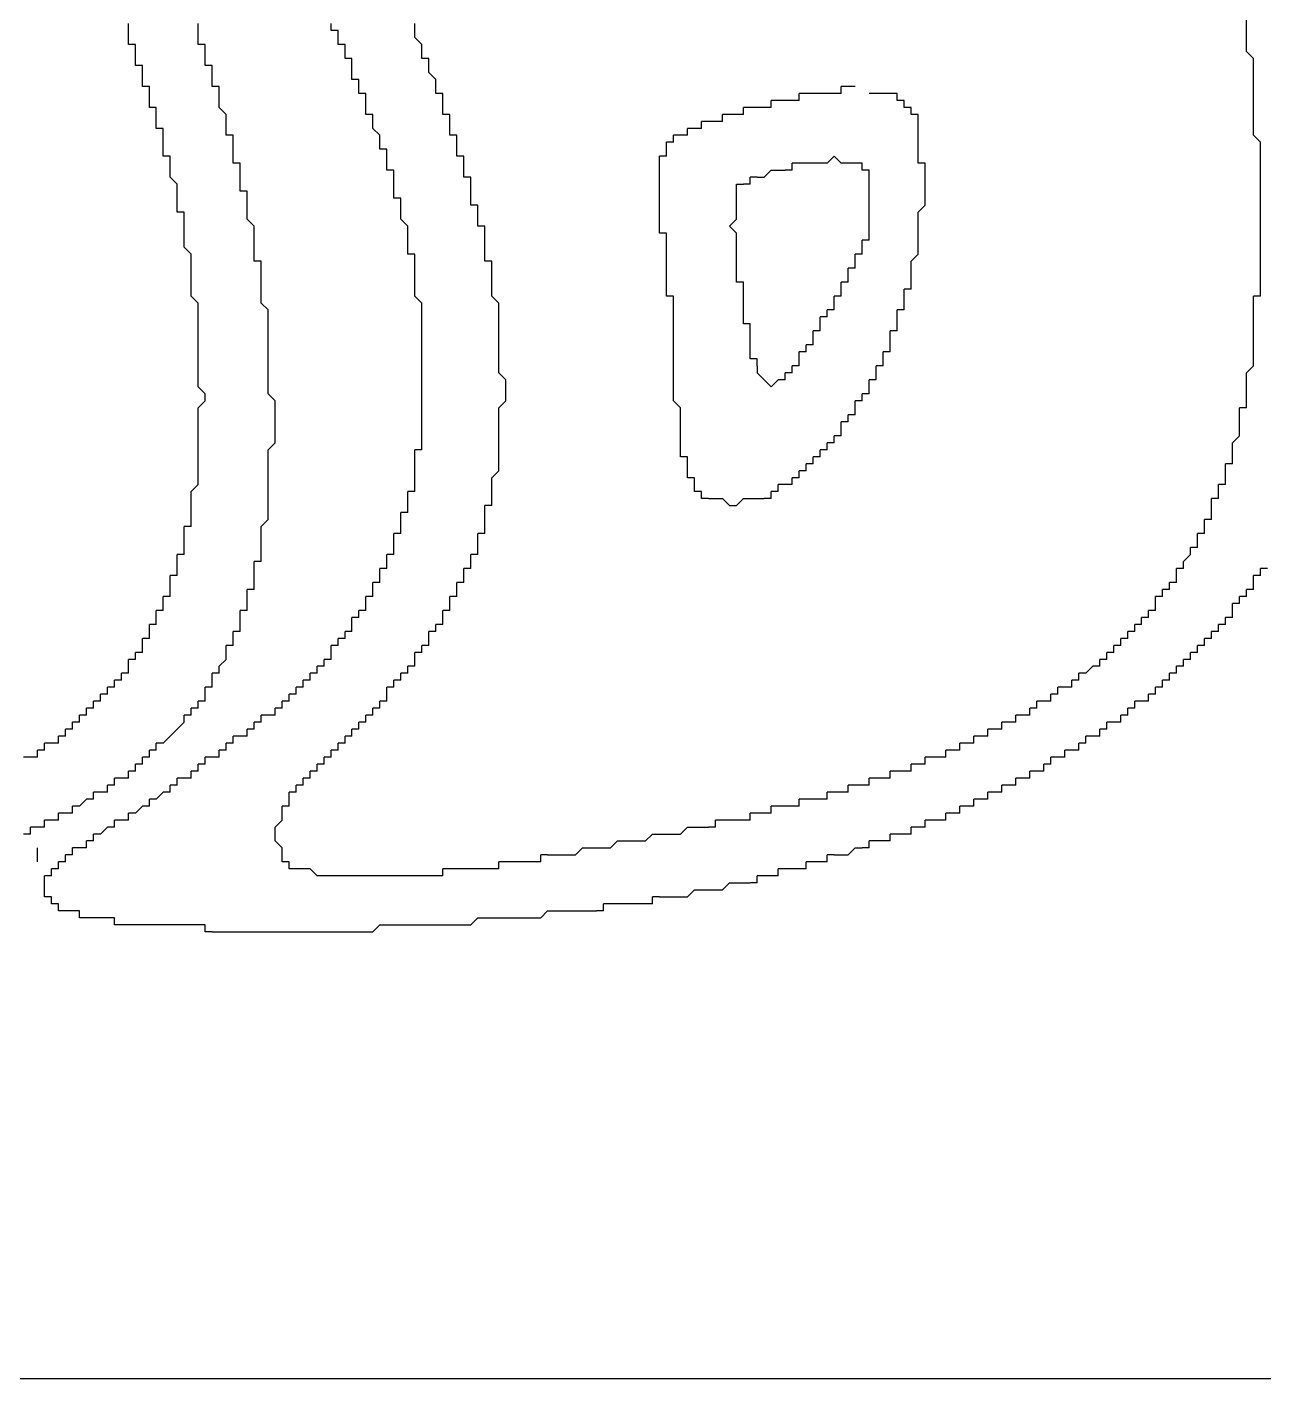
# Model space of a CAD drawing. Extents: x 0.04 to 6.31, y 0.06 to 5.55.
# Drawn here: x 2.661 to 4.505, y 0.073 to 2.089 of the extents above; entities that cross this region are included whole.
import ezdxf

# ---------------------------------------------------------------- set-up
doc = ezdxf.new("R2010")
doc.units = 0
doc.layers.get('0').update_dxf_attribs({"linetype": 'CONTINUOUS'})

msp = doc.modelspace()

# ---------------------------------------------------------------- linework, layer by layer
at = {"color": 255, "linetype": 'CONTINUOUS'}
for points in [[(4.5, 1.697917), (4.5, 1.916667), (4.489583, 1.927083), (4.489583, 2.041667), (4.479167, 2.052083), (4.479167, 2.135417)], [(2.8125, 2.072917), (2.8125, 2.083333)], [(3.114583, 2.083333), (3.114583, 2.09375)], [(3.125, 2.083333), (3.114583, 2.083333)], [(2.8125, 2.0625), (2.8125, 2.072917)], [(2.822917, 2.0625), (2.8125, 2.0625)], [(3.125, 2.0625), (3.125, 2.072917)], [(3.135417, 2.0625), (3.125, 2.0625)], [(2.822917, 2.041667), (2.822917, 2.052083)], [(2.822917, 2.03125), (2.822917, 2.041667)], [(3.135417, 2.041667), (3.135417, 2.052083)], [(3.145833, 2.041667), (3.135417, 2.041667)], [(2.833333, 2.03125), (2.822917, 2.03125)], [(2.833333, 2.020833), (2.833333, 2.03125)], [(2.833333, 2.010417), (2.833333, 2.020833)], [(3.145833, 2.020833), (3.145833, 2.03125)], [(3.145833, 2.010417), (3.145833, 2.020833)], [(2.833333, 2), (2.833333, 2.010417)], [(2.84375, 2), (2.833333, 2)], [(2.84375, 1.989583), (2.84375, 2)], [(3.15625, 2.010417), (3.145833, 2.010417)], [(3.15625, 2), (3.15625, 2.010417)], [(3.15625, 1.989583), (3.15625, 2)], [(3.885417, 2), (3.875, 2)], [(3.875, 1.989583), (3.875, 2)], [(3.895833, 2), (3.885417, 2)], [(2.84375, 1.979167), (2.84375, 1.989583)], [(2.84375, 1.96875), (2.84375, 1.979167)], [(3.166667, 1.989583), (3.15625, 1.989583)], [(3.166667, 1.96875), (3.166667, 1.979167)], [(3.78125, 1.979167), (3.770833, 1.979167)], [(3.770833, 1.96875), (3.770833, 1.979167)], [(3.802083, 1.979167), (3.78125, 1.979167)], [(3.8125, 1.979167), (3.802083, 1.979167)], [(3.822917, 1.989583), (3.8125, 1.989583)], [(3.8125, 1.979167), (3.8125, 1.989583)], [(3.864583, 1.989583), (3.822917, 1.989583)], [(3.875, 1.989583), (3.864583, 1.989583)], [(3.958333, 1.989583), (3.947917, 1.989583)], [(2.854167, 1.96875), (2.84375, 1.96875)], [(2.854167, 1.958333), (2.854167, 1.96875)], [(2.854167, 1.947917), (2.854167, 1.958333)], [(3.166667, 1.958333), (3.166667, 1.96875)], [(3.177083, 1.958333), (3.166667, 1.958333)], [(3.177083, 1.947917), (3.177083, 1.958333)], [(3.708333, 1.958333), (3.697917, 1.958333)], [(3.697917, 1.947917), (3.697917, 1.958333)], [(3.71875, 1.958333), (3.708333, 1.958333)], [(3.729167, 1.958333), (3.71875, 1.958333)], [(3.739583, 1.96875), (3.729167, 1.96875)], [(3.729167, 1.958333), (3.729167, 1.96875)], [(3.760417, 1.96875), (3.739583, 1.96875)], [(3.770833, 1.96875), (3.760417, 1.96875)], [(2.854167, 1.9375), (2.854167, 1.947917)], [(2.864583, 1.9375), (2.854167, 1.9375)], [(3.1875, 1.916667), (3.1875, 1.927083), (3.177083, 1.9375), (3.177083, 1.947917)], [(3.65625, 1.9375), (3.645833, 1.9375)], [(3.645833, 1.927083), (3.645833, 1.9375)], [(3.666667, 1.9375), (3.65625, 1.9375)], [(3.677083, 1.947917), (3.666667, 1.947917)], [(3.666667, 1.9375), (3.666667, 1.947917)], [(3.6875, 1.947917), (3.677083, 1.947917)], [(3.697917, 1.947917), (3.6875, 1.947917)], [(2.864583, 1.90625), (2.864583, 1.927083)], [(3.1875, 1.90625), (3.1875, 1.916667)], [(3.625, 1.916667), (3.614583, 1.916667)], [(3.614583, 1.90625), (3.614583, 1.916667)], [(3.635417, 1.927083), (3.625, 1.927083)], [(3.625, 1.916667), (3.625, 1.927083)], [(3.645833, 1.927083), (3.635417, 1.927083)], [(2.864583, 1.895833), (2.864583, 1.90625)], [(2.875, 1.895833), (2.864583, 1.895833)], [(2.875, 1.885417), (2.875, 1.895833)], [(3.197917, 1.90625), (3.1875, 1.90625)], [(3.197917, 1.885417), (3.197917, 1.895833)], [(3.614583, 1.895833), (3.604167, 1.895833)], [(3.604167, 1.885417), (3.604167, 1.895833)], [(3.614583, 1.895833), (3.614583, 1.90625)], [(2.885417, 1.822917), (2.885417, 1.854167), (2.875, 1.864583), (2.875, 1.885417)], [(3.197917, 1.875), (3.197917, 1.885417)], [(3.208333, 1.875), (3.197917, 1.875)], [(3.604167, 1.791667), (3.604167, 1.885417)], [(3.208333, 1.84375), (3.208333, 1.864583)], [(3.916667, 1.78125), (3.916667, 1.864583)], [(3.208333, 1.833333), (3.208333, 1.84375)], [(2.885417, 1.8125), (2.885417, 1.822917)], [(3.21875, 1.833333), (3.208333, 1.833333)], [(3.21875, 1.822917), (3.21875, 1.833333)], [(3.229167, 1.760417), (3.229167, 1.791667), (3.21875, 1.802083), (3.21875, 1.822917)], [(2.895833, 1.8125), (2.885417, 1.8125)], [(2.895833, 1.802083), (2.895833, 1.8125)], [(2.90625, 1.354167), (2.90625, 1.395833), (2.916667, 1.40625), (2.916667, 1.520833), (2.927083, 1.53125), (2.927083, 1.541667), (2.916667, 1.552083), (2.916667, 1.677083), (2.90625, 1.6875), (2.90625, 1.75), (2.895833, 1.760417), (2.895833, 1.802083)], [(3.604167, 1.78125), (3.604167, 1.791667)], [(3.614583, 1.78125), (3.604167, 1.78125)], [(3.614583, 1.770833), (3.614583, 1.78125)], [(3.916667, 1.770833), (3.916667, 1.78125)], [(3.229167, 1.75), (3.229167, 1.760417)], [(3.614583, 1.697917), (3.614583, 1.770833)], [(3.916667, 1.770833), (3.90625, 1.770833)], [(3.90625, 1.760417), (3.90625, 1.770833)], [(3.90625, 1.75), (3.90625, 1.760417)], [(3.239583, 1.75), (3.229167, 1.75)], [(3.239583, 1.739583), (3.239583, 1.75)], [(3.25, 1.46875), (3.25, 1.677083), (3.239583, 1.6875), (3.239583, 1.739583)], [(3.90625, 1.75), (3.895833, 1.75)], [(3.895833, 1.739583), (3.895833, 1.75)], [(3.895833, 1.729167), (3.895833, 1.739583)], [(3.895833, 1.729167), (3.885417, 1.729167)], [(3.885417, 1.71875), (3.885417, 1.729167)], [(3.885417, 1.708333), (3.885417, 1.71875)], [(3.614583, 1.6875), (3.614583, 1.697917)], [(3.885417, 1.708333), (3.875, 1.708333)], [(3.875, 1.697917), (3.875, 1.708333)], [(3.875, 1.6875), (3.875, 1.697917)], [(4.5, 1.6875), (4.5, 1.697917)], [(3.625, 1.6875), (3.614583, 1.6875)], [(3.625, 1.677083), (3.625, 1.6875)], [(3.635417, 1.458333), (3.635417, 1.520833), (3.625, 1.53125), (3.625, 1.677083)], [(3.875, 1.6875), (3.864583, 1.6875)], [(3.864583, 1.677083), (3.864583, 1.6875)], [(3.864583, 1.666667), (3.864583, 1.677083)], [(4.479167, 1.53125), (4.479167, 1.572917), (4.489583, 1.583333), (4.489583, 1.677083)], [(4.5, 1.6875), (4.489583, 1.6875)], [(4.489583, 1.677083), (4.489583, 1.6875)], [(3.854167, 1.65625), (3.84375, 1.65625)], [(3.84375, 1.645833), (3.84375, 1.65625)], [(3.864583, 1.666667), (3.854167, 1.666667)], [(3.854167, 1.65625), (3.854167, 1.666667)], [(3.84375, 1.635417), (3.833333, 1.635417)], [(3.833333, 1.625), (3.833333, 1.635417)], [(3.84375, 1.635417), (3.84375, 1.645833)], [(3.833333, 1.614583), (3.822917, 1.614583)], [(3.822917, 1.604167), (3.822917, 1.614583)], [(3.833333, 1.614583), (3.833333, 1.625)], [(3.822917, 1.604167), (3.8125, 1.604167)], [(3.8125, 1.59375), (3.8125, 1.604167)], [(3.8125, 1.583333), (3.8125, 1.59375)], [(3.802083, 1.572917), (3.791667, 1.572917)], [(3.791667, 1.5625), (3.791667, 1.572917)], [(3.8125, 1.583333), (3.802083, 1.583333)], [(3.802083, 1.572917), (3.802083, 1.583333)], [(3.791667, 1.5625), (3.78125, 1.5625)], [(4.479167, 1.520833), (4.46875, 1.520833)], [(4.46875, 1.510417), (4.46875, 1.520833)], [(4.479167, 1.520833), (4.479167, 1.53125)], [(4.458333, 1.447917), (4.458333, 1.46875), (4.46875, 1.479167), (4.46875, 1.510417)], [(3.25, 1.458333), (3.239583, 1.458333)], [(3.239583, 1.447917), (3.239583, 1.458333)], [(3.25, 1.458333), (3.25, 1.46875)], [(3.635417, 1.447917), (3.635417, 1.458333)], [(3.239583, 1.40625), (3.239583, 1.447917)], [(3.645833, 1.447917), (3.635417, 1.447917)], [(4.458333, 1.4375), (4.447917, 1.4375)], [(4.447917, 1.427083), (4.447917, 1.4375)], [(4.458333, 1.4375), (4.458333, 1.447917)], [(3.645833, 1.416667), (3.645833, 1.427083)], [(3.65625, 1.416667), (3.645833, 1.416667)], [(4.447917, 1.416667), (4.447917, 1.427083)], [(4.447917, 1.40625), (4.447917, 1.416667)], [(3.239583, 1.395833), (3.229167, 1.395833)], [(3.229167, 1.385417), (3.229167, 1.395833)], [(3.239583, 1.395833), (3.239583, 1.40625)], [(3.65625, 1.395833), (3.65625, 1.40625)], [(4.447917, 1.40625), (4.4375, 1.40625)], [(4.4375, 1.395833), (4.4375, 1.40625)], [(4.4375, 1.385417), (4.4375, 1.395833)], [(3.229167, 1.375), (3.229167, 1.385417)], [(3.229167, 1.364583), (3.229167, 1.375)], [(4.4375, 1.385417), (4.427083, 1.385417)], [(4.427083, 1.375), (4.427083, 1.385417)], [(4.427083, 1.364583), (4.427083, 1.375)], [(2.90625, 1.34375), (2.90625, 1.354167)], [(3.229167, 1.364583), (3.21875, 1.364583)], [(3.21875, 1.354167), (3.21875, 1.364583)], [(3.21875, 1.34375), (3.21875, 1.354167)], [(4.427083, 1.354167), (4.416667, 1.354167)], [(4.416667, 1.34375), (4.416667, 1.354167)], [(4.427083, 1.354167), (4.427083, 1.364583)], [(2.90625, 1.34375), (2.895833, 1.34375)], [(2.895833, 1.333333), (2.895833, 1.34375)], [(2.895833, 1.3125), (2.895833, 1.333333)], [(3.21875, 1.333333), (3.208333, 1.333333)], [(3.208333, 1.322917), (3.208333, 1.333333)], [(3.21875, 1.333333), (3.21875, 1.34375)], [(4.416667, 1.333333), (4.40625, 1.333333)], [(4.40625, 1.322917), (4.40625, 1.333333)], [(4.416667, 1.333333), (4.416667, 1.34375)], [(2.895833, 1.302083), (2.895833, 1.3125)], [(3.208333, 1.3125), (3.208333, 1.322917)], [(3.208333, 1.302083), (3.208333, 1.3125)], [(4.40625, 1.3125), (4.395833, 1.3125)], [(4.395833, 1.302083), (4.395833, 1.3125)], [(4.40625, 1.3125), (4.40625, 1.322917)], [(2.895833, 1.302083), (2.885417, 1.302083)], [(2.885417, 1.291667), (2.885417, 1.302083)], [(2.885417, 1.28125), (2.885417, 1.291667)], [(3.208333, 1.302083), (3.197917, 1.302083)], [(3.197917, 1.291667), (3.197917, 1.302083)], [(3.197917, 1.28125), (3.197917, 1.291667)], [(4.385417, 1.291667), (4.395833, 1.302083)], [(4.385417, 1.28125), (4.385417, 1.291667)], [(2.885417, 1.270833), (2.875, 1.270833)], [(2.875, 1.260417), (2.875, 1.270833)], [(2.885417, 1.270833), (2.885417, 1.28125)], [(3.197917, 1.28125), (3.1875, 1.28125)], [(3.1875, 1.270833), (3.1875, 1.28125)], [(3.1875, 1.260417), (3.1875, 1.270833)], [(4.385417, 1.28125), (4.375, 1.28125)], [(4.375, 1.270833), (4.375, 1.28125)], [(4.375, 1.260417), (4.375, 1.270833)], [(2.875, 1.25), (2.875, 1.260417)], [(2.875, 1.239583), (2.875, 1.25)], [(3.1875, 1.260417), (3.177083, 1.260417)], [(3.177083, 1.25), (3.177083, 1.260417)], [(3.177083, 1.239583), (3.177083, 1.25)], [(4.364583, 1.25), (4.354167, 1.25)], [(4.354167, 1.239583), (4.354167, 1.25)], [(4.375, 1.260417), (4.364583, 1.260417)], [(4.364583, 1.25), (4.364583, 1.260417)], [(2.875, 1.239583), (2.864583, 1.239583)], [(2.864583, 1.229167), (2.864583, 1.239583)], [(3.177083, 1.239583), (3.166667, 1.239583)], [(3.166667, 1.229167), (3.166667, 1.239583)], [(4.354167, 1.239583), (4.34375, 1.239583)], [(4.34375, 1.229167), (4.34375, 1.239583)], [(2.864583, 1.21875), (2.854167, 1.21875)], [(2.854167, 1.208333), (2.854167, 1.21875)], [(2.864583, 1.21875), (2.864583, 1.229167)], [(3.166667, 1.21875), (3.15625, 1.21875)], [(3.15625, 1.208333), (3.15625, 1.21875)], [(3.166667, 1.21875), (3.166667, 1.229167)], [(4.34375, 1.21875), (4.333333, 1.21875)], [(4.333333, 1.208333), (4.333333, 1.21875)], [(4.34375, 1.21875), (4.34375, 1.229167)], [(2.854167, 1.197917), (2.84375, 1.197917)], [(2.84375, 1.1875), (2.84375, 1.197917)], [(2.854167, 1.197917), (2.854167, 1.208333)], [(3.15625, 1.208333), (3.145833, 1.208333)], [(3.145833, 1.197917), (3.145833, 1.208333)], [(3.145833, 1.1875), (3.145833, 1.197917)], [(4.322917, 1.197917), (4.3125, 1.197917)], [(4.3125, 1.1875), (4.3125, 1.197917)], [(4.333333, 1.208333), (4.322917, 1.208333)], [(4.322917, 1.197917), (4.322917, 1.208333)], [(2.84375, 1.177083), (2.833333, 1.177083)], [(2.833333, 1.166667), (2.833333, 1.177083)], [(2.84375, 1.177083), (2.84375, 1.1875)], [(3.135417, 1.177083), (3.125, 1.177083)], [(3.125, 1.166667), (3.125, 1.177083)], [(3.145833, 1.1875), (3.135417, 1.1875)], [(3.135417, 1.177083), (3.135417, 1.1875)], [(4.302083, 1.177083), (4.291667, 1.177083)], [(4.291667, 1.166667), (4.291667, 1.177083)], [(4.3125, 1.1875), (4.302083, 1.1875)], [(4.302083, 1.177083), (4.302083, 1.1875)], [(2.833333, 1.15625), (2.822917, 1.15625)], [(2.822917, 1.145833), (2.822917, 1.15625)], [(2.833333, 1.15625), (2.833333, 1.166667)], [(3.125, 1.166667), (3.114583, 1.166667)], [(3.114583, 1.15625), (3.114583, 1.166667)], [(3.114583, 1.145833), (3.114583, 1.15625)], [(4.28125, 1.15625), (4.270833, 1.15625)], [(4.270833, 1.145833), (4.270833, 1.15625)], [(4.291667, 1.166667), (4.28125, 1.166667)], [(4.28125, 1.15625), (4.28125, 1.166667)], [(2.822917, 1.145833), (2.8125, 1.145833)], [(2.8125, 1.135417), (2.8125, 1.145833)], [(2.8125, 1.125), (2.8125, 1.135417)], [(3.104167, 1.135417), (3.09375, 1.135417)], [(3.09375, 1.125), (3.09375, 1.135417)], [(3.114583, 1.145833), (3.104167, 1.145833)], [(3.104167, 1.135417), (3.104167, 1.145833)], [(4.239583, 1.125), (4.25, 1.135417)], [(4.260417, 1.135417), (4.25, 1.135417)], [(4.270833, 1.145833), (4.260417, 1.145833)], [(4.260417, 1.135417), (4.260417, 1.145833)], [(2.802083, 1.114583), (2.791667, 1.114583)], [(2.791667, 1.104167), (2.791667, 1.114583)], [(2.8125, 1.125), (2.802083, 1.125)], [(2.802083, 1.114583), (2.802083, 1.125)], [(3.083333, 1.114583), (3.072917, 1.114583)], [(3.072917, 1.104167), (3.072917, 1.114583)], [(3.09375, 1.125), (3.083333, 1.125)], [(3.083333, 1.114583), (3.083333, 1.125)], [(4.229167, 1.114583), (4.21875, 1.114583)], [(4.21875, 1.104167), (4.21875, 1.114583)], [(4.239583, 1.125), (4.229167, 1.125)], [(4.229167, 1.114583), (4.229167, 1.125)], [(2.78125, 1.09375), (2.770833, 1.09375)], [(2.770833, 1.083333), (2.770833, 1.09375)], [(2.791667, 1.104167), (2.78125, 1.104167)], [(2.78125, 1.09375), (2.78125, 1.104167)], [(3.0625, 1.09375), (3.052083, 1.09375)], [(3.052083, 1.083333), (3.052083, 1.09375)], [(3.072917, 1.104167), (3.0625, 1.104167)], [(3.0625, 1.09375), (3.0625, 1.104167)], [(4.197917, 1.09375), (4.1875, 1.09375)], [(4.1875, 1.083333), (4.1875, 1.09375)], [(4.208333, 1.104167), (4.197917, 1.104167)], [(4.197917, 1.09375), (4.197917, 1.104167)], [(4.21875, 1.104167), (4.208333, 1.104167)], [(2.760417, 1.072917), (2.75, 1.072917)], [(2.75, 1.0625), (2.75, 1.072917)], [(2.770833, 1.083333), (2.760417, 1.083333)], [(2.760417, 1.072917), (2.760417, 1.083333)], [(3.041667, 1.072917), (3.03125, 1.072917)], [(3.03125, 1.0625), (3.03125, 1.072917)], [(3.052083, 1.083333), (3.041667, 1.083333)], [(3.041667, 1.072917), (3.041667, 1.083333)], [(4.166667, 1.072917), (4.15625, 1.072917)], [(4.15625, 1.0625), (4.15625, 1.072917)], [(4.177083, 1.083333), (4.166667, 1.083333)], [(4.166667, 1.072917), (4.166667, 1.083333)], [(4.1875, 1.083333), (4.177083, 1.083333)], [(2.739583, 1.052083), (2.729167, 1.052083)], [(2.729167, 1.041667), (2.729167, 1.052083)], [(2.75, 1.0625), (2.739583, 1.0625)], [(2.739583, 1.052083), (2.739583, 1.0625)], [(3.010417, 1.052083), (3, 1.052083)], [(3, 1.041667), (3, 1.052083)], [(3.020833, 1.0625), (3.010417, 1.0625)], [(3.010417, 1.052083), (3.010417, 1.0625)], [(3.03125, 1.0625), (3.020833, 1.0625)], [(4.125, 1.052083), (4.114583, 1.052083)], [(4.114583, 1.041667), (4.114583, 1.052083)], [(4.135417, 1.052083), (4.125, 1.052083)], [(4.145833, 1.0625), (4.135417, 1.0625)], [(4.135417, 1.052083), (4.135417, 1.0625)], [(4.15625, 1.0625), (4.145833, 1.0625)], [(2.71875, 1.03125), (2.708333, 1.03125)], [(2.708333, 1.020833), (2.708333, 1.03125)], [(2.729167, 1.041667), (2.71875, 1.041667)], [(2.71875, 1.03125), (2.71875, 1.041667)], [(2.979167, 1.03125), (2.96875, 1.03125)], [(2.96875, 1.020833), (2.96875, 1.03125)], [(2.989583, 1.03125), (2.979167, 1.03125)], [(3, 1.041667), (2.989583, 1.041667)], [(2.989583, 1.03125), (2.989583, 1.041667)], [(4.083333, 1.03125), (4.072917, 1.03125)], [(4.072917, 1.020833), (4.072917, 1.03125)], [(4.09375, 1.03125), (4.083333, 1.03125)], [(4.104167, 1.041667), (4.09375, 1.041667)], [(4.09375, 1.03125), (4.09375, 1.041667)], [(4.114583, 1.041667), (4.104167, 1.041667)], [(2.6875, 1.010417), (2.677083, 1.010417)], [(2.677083, 1), (2.677083, 1.010417)], [(2.697917, 1.020833), (2.6875, 1.020833)], [(2.6875, 1.010417), (2.6875, 1.020833)], [(2.708333, 1.020833), (2.697917, 1.020833)], [(2.958333, 1.010417), (2.947917, 1.010417)], [(2.947917, 1), (2.947917, 1.010417)], [(2.96875, 1.020833), (2.958333, 1.020833)], [(2.958333, 1.010417), (2.958333, 1.020833)], [(4.041667, 1.010417), (4.03125, 1.010417)], [(4.03125, 1), (4.03125, 1.010417)], [(4.052083, 1.010417), (4.041667, 1.010417)], [(4.0625, 1.020833), (4.052083, 1.020833)], [(4.052083, 1.010417), (4.052083, 1.020833)], [(4.072917, 1.020833), (4.0625, 1.020833)], [(2.666667, 1), (2.65625, 1)], [(2.677083, 1), (2.666667, 1)], [(2.927083, 0.989583), (2.916667, 0.989583)], [(2.916667, 0.979167), (2.916667, 0.989583)], [(2.9375, 1), (2.927083, 1)], [(2.927083, 0.989583), (2.927083, 1)], [(2.947917, 1), (2.9375, 1)], [(3.989583, 0.989583), (3.979167, 0.989583)], [(3.979167, 0.979167), (3.979167, 0.989583)], [(4, 0.989583), (3.989583, 0.989583)], [(4.010417, 1), (4, 1)], [(4, 0.989583), (4, 1)], [(4.020833, 1), (4.010417, 1)], [(4.03125, 1), (4.020833, 1)], [(2.895833, 0.96875), (2.885417, 0.96875)], [(2.885417, 0.958333), (2.885417, 0.96875)], [(2.90625, 0.96875), (2.895833, 0.96875)], [(2.916667, 0.979167), (2.90625, 0.979167)], [(2.90625, 0.96875), (2.90625, 0.979167)], [(3.927083, 0.96875), (3.916667, 0.96875)], [(3.916667, 0.958333), (3.916667, 0.96875)], [(3.9375, 0.96875), (3.927083, 0.96875)], [(3.947917, 0.96875), (3.9375, 0.96875)], [(3.958333, 0.979167), (3.947917, 0.979167)], [(3.947917, 0.96875), (3.947917, 0.979167)], [(3.96875, 0.979167), (3.958333, 0.979167)], [(3.979167, 0.979167), (3.96875, 0.979167)], [(2.854167, 0.9375), (2.864583, 0.947917)], [(2.875, 0.947917), (2.864583, 0.947917)], [(2.885417, 0.958333), (2.875, 0.958333)], [(2.875, 0.947917), (2.875, 0.958333)], [(3.864583, 0.947917), (3.854167, 0.947917)], [(3.854167, 0.9375), (3.854167, 0.947917)], [(3.875, 0.947917), (3.864583, 0.947917)], [(3.885417, 0.947917), (3.875, 0.947917)], [(3.895833, 0.958333), (3.885417, 0.958333)], [(3.885417, 0.947917), (3.885417, 0.958333)], [(3.90625, 0.958333), (3.895833, 0.958333)], [(3.916667, 0.958333), (3.90625, 0.958333)], [(2.854167, 0.9375), (2.84375, 0.9375)], [(2.84375, 0.927083), (2.84375, 0.9375)], [(3.822917, 0.9375), (3.8125, 0.9375)], [(3.8125, 0.927083), (3.8125, 0.9375)], [(3.84375, 0.9375), (3.822917, 0.9375)], [(3.854167, 0.9375), (3.84375, 0.9375)], [(2.822917, 0.916667), (2.8125, 0.916667)], [(2.8125, 0.90625), (2.8125, 0.916667)], [(2.822917, 0.916667), (2.833333, 0.927083)], [(2.84375, 0.927083), (2.833333, 0.927083)], [(3.75, 0.916667), (3.739583, 0.916667)], [(3.739583, 0.90625), (3.739583, 0.916667)], [(3.760417, 0.916667), (3.75, 0.916667)], [(3.770833, 0.916667), (3.760417, 0.916667)], [(3.78125, 0.927083), (3.770833, 0.927083)], [(3.770833, 0.916667), (3.770833, 0.927083)], [(3.802083, 0.927083), (3.78125, 0.927083)], [(3.8125, 0.927083), (3.802083, 0.927083)], [(2.770833, 0.885417), (2.78125, 0.895833)], [(2.791667, 0.895833), (2.78125, 0.895833)], [(2.802083, 0.90625), (2.791667, 0.90625)], [(2.791667, 0.895833), (2.791667, 0.90625)], [(2.8125, 0.90625), (2.802083, 0.90625)], [(3.4375, 0.854167), (3.479167, 0.854167), (3.489583, 0.864583), (3.53125, 0.864583), (3.541667, 0.875), (3.583333, 0.875), (3.59375, 0.885417), (3.635417, 0.885417), (3.645833, 0.895833), (3.677083, 0.895833)], [(3.6875, 0.895833), (3.677083, 0.895833)], [(3.697917, 0.90625), (3.6875, 0.90625)], [(3.6875, 0.895833), (3.6875, 0.90625)], [(3.729167, 0.90625), (3.697917, 0.90625)], [(3.739583, 0.90625), (3.729167, 0.90625)], [(2.760417, 0.875), (2.75, 0.875)], [(2.75, 0.864583), (2.75, 0.875)], [(2.770833, 0.885417), (2.760417, 0.885417)], [(2.760417, 0.875), (2.760417, 0.885417)], [(2.677083, 0.84375), (2.677083, 0.864583)], [(2.729167, 0.854167), (2.71875, 0.854167)], [(2.71875, 0.84375), (2.71875, 0.854167)], [(2.739583, 0.864583), (2.729167, 0.864583)], [(2.729167, 0.854167), (2.729167, 0.864583)], [(2.75, 0.864583), (2.739583, 0.864583)], [(3.4375, 0.854167), (3.427083, 0.854167)], [(3.427083, 0.84375), (3.427083, 0.854167)], [(2.708333, 0.833333), (2.697917, 0.833333)], [(2.697917, 0.822917), (2.697917, 0.833333)], [(2.71875, 0.84375), (2.708333, 0.84375)], [(2.708333, 0.833333), (2.708333, 0.84375)], [(3.052083, 0.833333), (3.052083, 0.84375)], [(3.270833, 0.822917), (3.09375, 0.822917), (3.083333, 0.833333), (3.0625, 0.833333)], [(3.291667, 0.833333), (3.28125, 0.833333)], [(3.28125, 0.822917), (3.28125, 0.833333)], [(3.354167, 0.833333), (3.291667, 0.833333)], [(3.364583, 0.833333), (3.354167, 0.833333)], [(3.375, 0.84375), (3.364583, 0.84375)], [(3.364583, 0.833333), (3.364583, 0.84375)], [(3.416667, 0.84375), (3.375, 0.84375)], [(3.427083, 0.84375), (3.416667, 0.84375)], [(2.697917, 0.822917), (2.6875, 0.822917)], [(2.6875, 0.8125), (2.6875, 0.822917)], [(2.6875, 0.802083), (2.6875, 0.8125)], [(3.28125, 0.822917), (3.270833, 0.822917)], [(2.6875, 0.791667), (2.6875, 0.802083)], [(6.270833, 0.072917), (0.041667, 0.072917)]]:
    msp.add_lwpolyline(points, dxfattribs=at)
at = {"color": 253, "linetype": 'CONTINUOUS'}
for points in [[(2.8125, 2.083333), (2.8125, 2.09375)], [(3.135417, 2.052083), (3.135417, 2.0625)], [(3.145833, 2.03125), (3.145833, 2.041667)], [(3.197917, 1.895833), (3.197917, 1.90625)], [(3.916667, 1.875), (3.90625, 1.875)], [(3.916667, 1.864583), (3.916667, 1.875)], [(3.645833, 1.4375), (3.645833, 1.447917)], [(3.041667, 0.84375), (3.041667, 0.854167)], [(3.052083, 0.84375), (3.041667, 0.84375)], [(3.0625, 0.833333), (3.052083, 0.833333)], [(2.71875, 0.770833), (2.708333, 0.770833)]]:
    msp.add_lwpolyline(points, dxfattribs=at)
at = {"color": 251, "linetype": 'CONTINUOUS'}
for points in [[(2.916667, 2.083333), (2.916667, 2.09375)], [(3.239583, 2.083333), (3.239583, 2.09375)], [(2.927083, 2.052083), (2.927083, 2.0625)], [(3.260417, 2.03125), (3.260417, 2.041667)], [(2.9375, 2.020833), (2.9375, 2.03125)], [(2.947917, 1.989583), (2.947917, 2)], [(3.28125, 1.979167), (3.28125, 1.989583)], [(3.96875, 1.979167), (3.958333, 1.979167)], [(3.979167, 1.958333), (3.979167, 1.96875)], [(2.96875, 1.916667), (2.96875, 1.927083)], [(3.3125, 1.885417), (3.3125, 1.895833)], [(2.979167, 1.875), (2.979167, 1.885417)], [(3.90625, 1.875), (3.90625, 1.885417)], [(3.322917, 1.854167), (3.322917, 1.864583)], [(3.34375, 1.78125), (3.34375, 1.791667)], [(3.75, 1.583333), (3.75, 1.572917), (3.770833, 1.552083), (3.78125, 1.5625)], [(3.041667, 0.854167), (3.041667, 0.864583), (3.03125, 0.875), (3.03125, 0.895833), (3.041667, 0.90625), (3.041667, 0.916667)], [(2.697917, 0.78125), (2.697917, 0.791667)], [(2.708333, 0.770833), (2.708333, 0.78125)]]:
    msp.add_lwpolyline(points, dxfattribs=at)
at = {"color": 250, "linetype": 'CONTINUOUS'}
for points in [[(2.916667, 2.072917), (2.916667, 2.083333)], [(2.927083, 2.0625), (2.916667, 2.0625)], [(2.927083, 2.041667), (2.927083, 2.052083)], [(3.260417, 2.041667), (3.25, 2.041667)], [(2.9375, 2.03125), (2.927083, 2.03125)], [(2.947917, 2), (2.9375, 2)], [(3.28125, 1.989583), (3.270833, 1.989583)], [(3.291667, 1.958333), (3.28125, 1.958333)], [(3.291667, 1.947917), (3.291667, 1.958333)], [(3.979167, 1.96875), (3.96875, 1.96875)], [(3.989583, 1.958333), (3.979167, 1.958333)], [(2.96875, 1.927083), (2.958333, 1.927083)], [(3.302083, 1.927083), (3.291667, 1.927083)], [(3.302083, 1.916667), (3.302083, 1.927083)], [(3.3125, 1.895833), (3.302083, 1.895833)], [(2.979167, 1.885417), (2.96875, 1.885417)], [(3.322917, 1.864583), (3.3125, 1.864583)], [(2.989583, 1.84375), (2.979167, 1.84375)], [(2.989583, 1.833333), (2.989583, 1.84375)], [(3.322917, 1.833333), (3.322917, 1.854167)], [(3.71875, 1.71875), (3.71875, 1.78125), (3.708333, 1.791667), (3.71875, 1.802083), (3.71875, 1.84375)], [(3.333333, 1.822917), (3.322917, 1.822917)], [(3.333333, 1.8125), (3.333333, 1.822917)], [(3.34375, 1.791667), (3.333333, 1.791667)], [(3.010417, 1.729167), (3.010417, 1.739583)], [(3.354167, 1.729167), (3.354167, 1.739583)], [(3.729167, 1.697917), (3.729167, 1.708333)], [(3.739583, 1.635417), (3.739583, 1.645833)], [(3.75, 1.583333), (3.75, 1.59375)], [(2.739583, 0.760417), (2.739583, 0.770833)], [(2.75, 0.760417), (2.739583, 0.760417)]]:
    msp.add_lwpolyline(points, dxfattribs=at)
at = {"color": 254, "linetype": 'CONTINUOUS'}
for points in [[(3.125, 2.072917), (3.125, 2.083333)], [(2.822917, 2.052083), (2.822917, 2.0625)], [(3.166667, 1.979167), (3.166667, 1.989583)], [(3.947917, 1.989583), (3.916667, 1.989583)], [(3.958333, 1.979167), (3.958333, 1.989583)], [(2.864583, 1.927083), (2.864583, 1.9375)], [(3.208333, 1.864583), (3.208333, 1.875)], [(3.645833, 1.427083), (3.645833, 1.4375)], [(3.666667, 1.395833), (3.65625, 1.395833)], [(3.677083, 1.385417), (3.666667, 1.385417)], [(2.697917, 0.791667), (2.6875, 0.791667)]]:
    msp.add_lwpolyline(points, dxfattribs=at)
at = {"color": 7, "linetype": 'CONTINUOUS'}
for points in [[(3.25, 2.052083), (3.25, 2.0625), (3.239583, 2.072917), (3.239583, 2.083333)], [(2.916667, 2.0625), (2.916667, 2.072917)], [(2.927083, 2.03125), (2.927083, 2.041667)], [(3.25, 2.041667), (3.25, 2.052083)], [(2.9375, 2.010417), (2.9375, 2.020833)], [(3.270833, 2), (3.270833, 2.010417), (3.260417, 2.020833), (3.260417, 2.03125)], [(2.9375, 2), (2.9375, 2.010417)], [(3.270833, 1.989583), (3.270833, 2)], [(2.958333, 1.9375), (2.958333, 1.958333), (2.947917, 1.96875), (2.947917, 1.989583)], [(3.28125, 1.96875), (3.28125, 1.979167)], [(3.28125, 1.958333), (3.28125, 1.96875)], [(2.958333, 1.927083), (2.958333, 1.9375)], [(3.291667, 1.9375), (3.291667, 1.947917)], [(3.291667, 1.927083), (3.291667, 1.9375)], [(3.989583, 1.895833), (3.989583, 1.947917)], [(2.96875, 1.895833), (2.96875, 1.916667)], [(3.302083, 1.90625), (3.302083, 1.916667)], [(2.96875, 1.885417), (2.96875, 1.895833)], [(3.302083, 1.895833), (3.302083, 1.90625)], [(3.895833, 1.885417), (3.875, 1.885417), (3.864583, 1.895833), (3.854167, 1.885417), (3.8125, 1.885417)], [(3.989583, 1.885417), (3.989583, 1.895833)], [(2.979167, 1.854167), (2.979167, 1.875)], [(3.3125, 1.875), (3.3125, 1.885417)], [(3.3125, 1.864583), (3.3125, 1.875)], [(3.75, 1.864583), (3.760417, 1.864583), (3.770833, 1.875), (3.791667, 1.875)], [(3.802083, 1.875), (3.791667, 1.875)], [(3.8125, 1.885417), (3.802083, 1.885417)], [(3.802083, 1.875), (3.802083, 1.885417)], [(3.90625, 1.885417), (3.895833, 1.885417)], [(3.979167, 1.708333), (3.979167, 1.739583), (3.989583, 1.75), (3.989583, 1.8125), (4, 1.822917), (4, 1.875)], [(4, 1.885417), (3.989583, 1.885417)], [(4, 1.875), (4, 1.885417)], [(3.75, 1.864583), (3.739583, 1.864583)], [(3.739583, 1.854167), (3.739583, 1.864583)], [(2.979167, 1.84375), (2.979167, 1.854167)], [(3.71875, 1.84375), (3.71875, 1.854167), (3.729167, 1.854167)], [(3.739583, 1.854167), (3.729167, 1.854167)], [(3, 1.75), (3, 1.791667), (2.989583, 1.802083), (2.989583, 1.833333)], [(3.322917, 1.822917), (3.322917, 1.833333)], [(3.333333, 1.802083), (3.333333, 1.8125)], [(3.333333, 1.791667), (3.333333, 1.802083)], [(3.34375, 1.75), (3.34375, 1.78125)], [(3, 1.739583), (3, 1.75)], [(3.010417, 1.739583), (3, 1.739583)], [(3.34375, 1.739583), (3.34375, 1.75)], [(3.354167, 1.739583), (3.34375, 1.739583)], [(3.010417, 1.302083), (3.010417, 1.34375), (3.020833, 1.354167), (3.020833, 1.458333), (3.03125, 1.46875), (3.03125, 1.53125), (3.020833, 1.541667), (3.020833, 1.666667), (3.010417, 1.677083), (3.010417, 1.729167)], [(3.354167, 1.385417), (3.354167, 1.416667), (3.364583, 1.427083), (3.364583, 1.520833), (3.375, 1.53125), (3.375, 1.5625), (3.364583, 1.572917), (3.364583, 1.677083), (3.354167, 1.6875), (3.354167, 1.729167)], [(3.71875, 1.708333), (3.71875, 1.71875)], [(3.729167, 1.708333), (3.71875, 1.708333)], [(3.729167, 1.65625), (3.729167, 1.697917)], [(3.979167, 1.697917), (3.96875, 1.697917)], [(3.96875, 1.6875), (3.96875, 1.697917)], [(3.979167, 1.697917), (3.979167, 1.708333)], [(3.96875, 1.677083), (3.96875, 1.6875)], [(3.96875, 1.666667), (3.96875, 1.677083)], [(3.729167, 1.645833), (3.729167, 1.65625)], [(3.96875, 1.666667), (3.958333, 1.666667)], [(3.958333, 1.65625), (3.958333, 1.666667)], [(3.958333, 1.645833), (3.958333, 1.65625)], [(3.739583, 1.645833), (3.729167, 1.645833)], [(3.739583, 1.604167), (3.739583, 1.635417)], [(3.958333, 1.635417), (3.947917, 1.635417)], [(3.947917, 1.625), (3.947917, 1.635417)], [(3.958333, 1.635417), (3.958333, 1.645833)], [(3.947917, 1.614583), (3.947917, 1.625)], [(3.947917, 1.604167), (3.947917, 1.614583)], [(3.739583, 1.59375), (3.739583, 1.604167)], [(3.75, 1.59375), (3.739583, 1.59375)], [(3.947917, 1.604167), (3.9375, 1.604167)], [(3.9375, 1.59375), (3.9375, 1.604167)], [(3.9375, 1.583333), (3.9375, 1.59375)], [(3.9375, 1.583333), (3.927083, 1.583333)], [(3.927083, 1.572917), (3.927083, 1.583333)], [(3.927083, 1.5625), (3.927083, 1.572917)], [(3.927083, 1.5625), (3.916667, 1.5625)], [(3.916667, 1.552083), (3.916667, 1.5625)], [(3.916667, 1.541667), (3.916667, 1.552083)], [(3.916667, 1.541667), (3.90625, 1.541667)], [(3.90625, 1.53125), (3.90625, 1.541667)], [(3.90625, 1.53125), (3.895833, 1.53125)], [(3.895833, 1.520833), (3.895833, 1.53125)], [(3.895833, 1.510417), (3.895833, 1.520833)], [(3.885417, 1.5), (3.875, 1.5)], [(3.875, 1.489583), (3.875, 1.5)], [(3.895833, 1.510417), (3.885417, 1.510417)], [(3.885417, 1.5), (3.885417, 1.510417)], [(3.875, 1.479167), (3.864583, 1.479167)], [(3.864583, 1.46875), (3.864583, 1.479167)], [(3.875, 1.479167), (3.875, 1.489583)], [(3.854167, 1.458333), (3.84375, 1.458333)], [(3.84375, 1.447917), (3.84375, 1.458333)], [(3.864583, 1.46875), (3.854167, 1.46875)], [(3.854167, 1.458333), (3.854167, 1.46875)], [(3.833333, 1.4375), (3.822917, 1.4375)], [(3.822917, 1.427083), (3.822917, 1.4375)], [(3.84375, 1.447917), (3.833333, 1.447917)], [(3.833333, 1.4375), (3.833333, 1.447917)], [(3.8125, 1.416667), (3.802083, 1.416667)], [(3.802083, 1.40625), (3.802083, 1.416667)], [(3.822917, 1.427083), (3.8125, 1.427083)], [(3.8125, 1.416667), (3.8125, 1.427083)], [(3.78125, 1.395833), (3.770833, 1.395833)], [(3.770833, 1.385417), (3.770833, 1.395833)], [(3.791667, 1.40625), (3.78125, 1.40625)], [(3.78125, 1.395833), (3.78125, 1.40625)], [(3.802083, 1.40625), (3.791667, 1.40625)], [(3.354167, 1.375), (3.34375, 1.375)], [(3.34375, 1.364583), (3.34375, 1.375)], [(3.354167, 1.375), (3.354167, 1.385417)], [(3.677083, 1.385417), (3.697917, 1.385417), (3.708333, 1.375), (3.71875, 1.375), (3.729167, 1.385417), (3.760417, 1.385417)], [(3.770833, 1.385417), (3.760417, 1.385417)], [(3.34375, 1.34375), (3.34375, 1.364583)], [(3.34375, 1.333333), (3.333333, 1.333333)], [(3.333333, 1.322917), (3.333333, 1.333333)], [(3.34375, 1.333333), (3.34375, 1.34375)], [(3.333333, 1.3125), (3.333333, 1.322917)], [(3.333333, 1.302083), (3.333333, 1.3125)], [(3.010417, 1.291667), (3, 1.291667)], [(3, 1.28125), (3, 1.291667)], [(3.010417, 1.291667), (3.010417, 1.302083)], [(3.333333, 1.302083), (3.322917, 1.302083)], [(3.322917, 1.291667), (3.322917, 1.302083)], [(3.322917, 1.28125), (3.322917, 1.291667)], [(3, 1.260417), (3, 1.28125)], [(3.322917, 1.28125), (3.3125, 1.28125)], [(3.3125, 1.270833), (3.3125, 1.28125)], [(3.3125, 1.260417), (3.3125, 1.270833)], [(4.5, 1.270833), (4.489583, 1.270833)], [(4.489583, 1.260417), (4.489583, 1.270833)], [(4.510417, 1.28125), (4.5, 1.28125)], [(4.5, 1.270833), (4.5, 1.28125)], [(3, 1.25), (2.989583, 1.25)], [(2.989583, 1.239583), (2.989583, 1.25)], [(3, 1.25), (3, 1.260417)], [(3.3125, 1.260417), (3.302083, 1.260417)], [(3.302083, 1.25), (3.302083, 1.260417)], [(3.302083, 1.239583), (3.302083, 1.25)], [(4.489583, 1.25), (4.479167, 1.25)], [(4.479167, 1.239583), (4.479167, 1.25)], [(4.489583, 1.25), (4.489583, 1.260417)], [(2.989583, 1.229167), (2.989583, 1.239583)], [(3.302083, 1.239583), (3.291667, 1.239583)], [(3.291667, 1.229167), (3.291667, 1.239583)], [(4.479167, 1.239583), (4.46875, 1.239583)], [(4.46875, 1.229167), (4.46875, 1.239583)], [(2.989583, 1.21875), (2.979167, 1.21875)], [(2.979167, 1.208333), (2.979167, 1.21875)], [(2.989583, 1.21875), (2.989583, 1.229167)], [(3.291667, 1.21875), (3.28125, 1.21875)], [(3.28125, 1.208333), (3.28125, 1.21875)], [(3.291667, 1.21875), (3.291667, 1.229167)], [(4.46875, 1.229167), (4.458333, 1.229167)], [(4.458333, 1.21875), (4.458333, 1.229167)], [(4.458333, 1.208333), (4.458333, 1.21875)], [(2.979167, 1.197917), (2.979167, 1.208333)], [(2.979167, 1.1875), (2.979167, 1.197917)], [(3.28125, 1.197917), (3.270833, 1.197917)], [(3.270833, 1.1875), (3.270833, 1.197917)], [(3.28125, 1.197917), (3.28125, 1.208333)], [(4.447917, 1.197917), (4.4375, 1.197917)], [(4.4375, 1.1875), (4.4375, 1.197917)], [(4.458333, 1.208333), (4.447917, 1.208333)], [(4.447917, 1.197917), (4.447917, 1.208333)], [(2.979167, 1.1875), (2.96875, 1.1875)], [(2.96875, 1.177083), (2.96875, 1.1875)], [(2.96875, 1.166667), (2.96875, 1.177083)], [(3.270833, 1.1875), (3.260417, 1.1875)], [(3.260417, 1.177083), (3.260417, 1.1875)], [(3.260417, 1.166667), (3.260417, 1.177083)], [(4.427083, 1.177083), (4.416667, 1.177083)], [(4.416667, 1.166667), (4.416667, 1.177083)], [(4.4375, 1.1875), (4.427083, 1.1875)], [(4.427083, 1.177083), (4.427083, 1.1875)], [(2.947917, 1.135417), (2.958333, 1.145833), (2.958333, 1.15625)], [(2.96875, 1.166667), (2.958333, 1.166667)], [(2.958333, 1.15625), (2.958333, 1.166667)], [(3.25, 1.15625), (3.239583, 1.15625)], [(3.239583, 1.145833), (3.239583, 1.15625)], [(3.260417, 1.166667), (3.25, 1.166667)], [(3.25, 1.15625), (3.25, 1.166667)], [(4.40625, 1.15625), (4.395833, 1.15625)], [(4.395833, 1.145833), (4.395833, 1.15625)], [(4.416667, 1.166667), (4.40625, 1.166667)], [(4.40625, 1.15625), (4.40625, 1.166667)], [(2.947917, 1.125), (2.947917, 1.135417)], [(3.239583, 1.135417), (3.229167, 1.135417)], [(3.229167, 1.125), (3.229167, 1.135417)], [(3.239583, 1.135417), (3.239583, 1.145833)], [(4.385417, 1.135417), (4.375, 1.135417)], [(4.375, 1.125), (4.375, 1.135417)], [(4.395833, 1.145833), (4.385417, 1.145833)], [(4.385417, 1.135417), (4.385417, 1.145833)], [(2.947917, 1.125), (2.9375, 1.125)], [(2.9375, 1.114583), (2.9375, 1.125)], [(2.9375, 1.104167), (2.9375, 1.114583)], [(3.21875, 1.114583), (3.208333, 1.114583)], [(3.208333, 1.104167), (3.208333, 1.114583)], [(3.229167, 1.125), (3.21875, 1.125)], [(3.21875, 1.114583), (3.21875, 1.125)], [(4.364583, 1.114583), (4.354167, 1.114583)], [(4.354167, 1.104167), (4.354167, 1.114583)], [(4.375, 1.125), (4.364583, 1.125)], [(4.364583, 1.114583), (4.364583, 1.125)], [(2.9375, 1.104167), (2.927083, 1.104167)], [(2.927083, 1.09375), (2.927083, 1.104167)], [(2.927083, 1.083333), (2.927083, 1.09375)], [(3.208333, 1.104167), (3.197917, 1.104167)], [(3.197917, 1.09375), (3.197917, 1.104167)], [(3.197917, 1.083333), (3.197917, 1.09375)], [(4.34375, 1.09375), (4.333333, 1.09375)], [(4.333333, 1.083333), (4.333333, 1.09375)], [(4.354167, 1.104167), (4.34375, 1.104167)], [(4.34375, 1.09375), (4.34375, 1.104167)], [(2.916667, 1.072917), (2.90625, 1.072917)], [(2.90625, 1.0625), (2.90625, 1.072917)], [(2.927083, 1.083333), (2.916667, 1.083333)], [(2.916667, 1.072917), (2.916667, 1.083333)], [(3.1875, 1.072917), (3.177083, 1.072917)], [(3.177083, 1.0625), (3.177083, 1.072917)], [(3.197917, 1.083333), (3.1875, 1.083333)], [(3.1875, 1.072917), (3.1875, 1.083333)], [(4.3125, 1.072917), (4.302083, 1.072917)], [(4.302083, 1.0625), (4.302083, 1.072917)], [(4.322917, 1.083333), (4.3125, 1.083333)], [(4.3125, 1.072917), (4.3125, 1.083333)], [(4.333333, 1.083333), (4.322917, 1.083333)], [(2.864583, 1.020833), (2.895833, 1.052083)], [(2.90625, 1.0625), (2.895833, 1.0625)], [(2.895833, 1.052083), (2.895833, 1.0625)], [(3.166667, 1.052083), (3.15625, 1.052083)], [(3.15625, 1.041667), (3.15625, 1.052083)], [(3.177083, 1.0625), (3.166667, 1.0625)], [(3.166667, 1.052083), (3.166667, 1.0625)], [(4.28125, 1.052083), (4.270833, 1.052083)], [(4.270833, 1.041667), (4.270833, 1.052083)], [(4.291667, 1.052083), (4.28125, 1.052083)], [(4.302083, 1.0625), (4.291667, 1.0625)], [(4.291667, 1.052083), (4.291667, 1.0625)], [(3.145833, 1.03125), (3.135417, 1.03125)], [(3.135417, 1.020833), (3.135417, 1.03125)], [(3.15625, 1.041667), (3.145833, 1.041667)], [(3.145833, 1.03125), (3.145833, 1.041667)], [(4.25, 1.03125), (4.239583, 1.03125)], [(4.239583, 1.020833), (4.239583, 1.03125)], [(4.260417, 1.03125), (4.25, 1.03125)], [(4.270833, 1.041667), (4.260417, 1.041667)], [(4.260417, 1.03125), (4.260417, 1.041667)], [(2.854167, 1.010417), (2.84375, 1.010417)], [(2.84375, 1), (2.84375, 1.010417)], [(2.864583, 1.020833), (2.854167, 1.020833)], [(2.854167, 1.010417), (2.854167, 1.020833)], [(3.125, 1.010417), (3.114583, 1.010417)], [(3.114583, 1), (3.114583, 1.010417)], [(3.135417, 1.020833), (3.125, 1.020833)], [(3.125, 1.010417), (3.125, 1.020833)], [(4.21875, 1.010417), (4.208333, 1.010417)], [(4.208333, 1), (4.208333, 1.010417)], [(4.229167, 1.010417), (4.21875, 1.010417)], [(4.239583, 1.020833), (4.229167, 1.020833)], [(4.229167, 1.010417), (4.229167, 1.020833)], [(2.833333, 0.989583), (2.822917, 0.989583)], [(2.822917, 0.979167), (2.822917, 0.989583)], [(2.84375, 1), (2.833333, 1)], [(2.833333, 0.989583), (2.833333, 1)], [(3.104167, 0.989583), (3.09375, 0.989583)], [(3.09375, 0.979167), (3.09375, 0.989583)], [(3.114583, 1), (3.104167, 1)], [(3.104167, 0.989583), (3.104167, 1)], [(4.1875, 0.989583), (4.177083, 0.989583)], [(4.177083, 0.979167), (4.177083, 0.989583)], [(4.197917, 1), (4.1875, 1)], [(4.1875, 0.989583), (4.1875, 1)], [(4.208333, 1), (4.197917, 1)], [(2.802083, 0.96875), (2.791667, 0.96875)], [(2.791667, 0.958333), (2.791667, 0.96875)], [(2.8125, 0.96875), (2.802083, 0.96875)], [(2.822917, 0.979167), (2.8125, 0.979167)], [(2.8125, 0.96875), (2.8125, 0.979167)], [(3.083333, 0.96875), (3.072917, 0.96875)], [(3.072917, 0.958333), (3.072917, 0.96875)], [(3.09375, 0.979167), (3.083333, 0.979167)], [(3.083333, 0.96875), (3.083333, 0.979167)], [(4.145833, 0.96875), (4.135417, 0.96875)], [(4.135417, 0.958333), (4.135417, 0.96875)], [(4.15625, 0.96875), (4.145833, 0.96875)], [(4.166667, 0.979167), (4.15625, 0.979167)], [(4.15625, 0.96875), (4.15625, 0.979167)], [(4.177083, 0.979167), (4.166667, 0.979167)], [(2.770833, 0.947917), (2.760417, 0.947917)], [(2.760417, 0.9375), (2.760417, 0.947917)], [(2.78125, 0.947917), (2.770833, 0.947917)], [(2.791667, 0.958333), (2.78125, 0.958333)], [(2.78125, 0.947917), (2.78125, 0.958333)], [(3.0625, 0.947917), (3.052083, 0.947917)], [(3.052083, 0.9375), (3.052083, 0.947917)], [(3.072917, 0.958333), (3.0625, 0.958333)], [(3.0625, 0.947917), (3.0625, 0.958333)], [(4.104167, 0.947917), (4.09375, 0.947917)], [(4.09375, 0.9375), (4.09375, 0.947917)], [(4.114583, 0.947917), (4.104167, 0.947917)], [(4.125, 0.958333), (4.114583, 0.958333)], [(4.114583, 0.947917), (4.114583, 0.958333)], [(4.135417, 0.958333), (4.125, 0.958333)], [(2.739583, 0.927083), (2.75, 0.9375)], [(2.760417, 0.9375), (2.75, 0.9375)], [(3.052083, 0.927083), (3.052083, 0.9375)], [(4.083333, 0.9375), (4.072917, 0.9375)], [(4.072917, 0.927083), (4.072917, 0.9375)], [(4.09375, 0.9375), (4.083333, 0.9375)], [(2.71875, 0.916667), (2.708333, 0.916667)], [(2.708333, 0.90625), (2.708333, 0.916667)], [(2.729167, 0.916667), (2.71875, 0.916667)], [(2.739583, 0.927083), (2.729167, 0.927083)], [(2.729167, 0.916667), (2.729167, 0.927083)], [(3.052083, 0.927083), (3.041667, 0.927083)], [(3.041667, 0.916667), (3.041667, 0.927083)], [(4.041667, 0.916667), (4.03125, 0.916667)], [(4.03125, 0.90625), (4.03125, 0.916667)], [(4.052083, 0.916667), (4.041667, 0.916667)], [(4.0625, 0.927083), (4.052083, 0.927083)], [(4.052083, 0.916667), (4.052083, 0.927083)], [(4.072917, 0.927083), (4.0625, 0.927083)], [(2.677083, 0.895833), (2.666667, 0.895833)], [(2.666667, 0.885417), (2.666667, 0.895833)], [(2.6875, 0.895833), (2.677083, 0.895833)], [(2.697917, 0.90625), (2.6875, 0.90625)], [(2.6875, 0.895833), (2.6875, 0.90625)], [(2.708333, 0.90625), (2.697917, 0.90625)], [(3.989583, 0.895833), (3.979167, 0.895833)], [(3.979167, 0.885417), (3.979167, 0.895833)], [(4, 0.895833), (3.989583, 0.895833)], [(4.010417, 0.90625), (4, 0.90625)], [(4, 0.895833), (4, 0.90625)], [(4.020833, 0.90625), (4.010417, 0.90625)], [(4.03125, 0.90625), (4.020833, 0.90625)], [(2.666667, 0.885417), (2.65625, 0.885417)], [(3.927083, 0.875), (3.916667, 0.875)], [(3.916667, 0.864583), (3.916667, 0.875)], [(3.9375, 0.875), (3.927083, 0.875)], [(3.947917, 0.875), (3.9375, 0.875)], [(3.958333, 0.885417), (3.947917, 0.885417)], [(3.947917, 0.875), (3.947917, 0.885417)], [(3.96875, 0.885417), (3.958333, 0.885417)], [(3.979167, 0.885417), (3.96875, 0.885417)], [(3.864583, 0.854167), (3.854167, 0.854167)], [(3.854167, 0.84375), (3.854167, 0.854167)], [(3.864583, 0.854167), (3.885417, 0.854167), (3.895833, 0.864583), (3.90625, 0.864583)], [(3.916667, 0.864583), (3.90625, 0.864583)], [(3.791667, 0.833333), (3.78125, 0.833333)], [(3.78125, 0.822917), (3.78125, 0.833333)], [(3.8125, 0.833333), (3.791667, 0.833333)], [(3.822917, 0.833333), (3.8125, 0.833333)], [(3.833333, 0.84375), (3.822917, 0.84375)], [(3.822917, 0.833333), (3.822917, 0.84375)], [(3.84375, 0.84375), (3.833333, 0.84375)], [(3.854167, 0.84375), (3.84375, 0.84375)], [(3.604167, 0.791667), (3.645833, 0.791667), (3.65625, 0.802083), (3.697917, 0.802083), (3.708333, 0.8125), (3.739583, 0.8125)], [(3.75, 0.8125), (3.739583, 0.8125)], [(3.760417, 0.822917), (3.75, 0.822917)], [(3.75, 0.8125), (3.75, 0.822917)], [(3.770833, 0.822917), (3.760417, 0.822917)], [(3.78125, 0.822917), (3.770833, 0.822917)], [(3.604167, 0.791667), (3.59375, 0.791667)], [(3.59375, 0.78125), (3.59375, 0.791667)], [(2.729167, 0.770833), (2.71875, 0.770833)], [(2.739583, 0.770833), (2.729167, 0.770833)], [(2.9375, 0.739583), (3.177083, 0.739583), (3.1875, 0.75), (3.322917, 0.75), (3.333333, 0.760417), (3.427083, 0.760417), (3.4375, 0.770833), (3.510417, 0.770833)], [(3.520833, 0.770833), (3.510417, 0.770833)], [(3.53125, 0.78125), (3.520833, 0.78125)], [(3.520833, 0.770833), (3.520833, 0.78125)], [(3.583333, 0.78125), (3.53125, 0.78125)], [(3.59375, 0.78125), (3.583333, 0.78125)], [(2.78125, 0.760417), (2.75, 0.760417)], [(2.791667, 0.760417), (2.78125, 0.760417)], [(2.791667, 0.75), (2.791667, 0.760417)], [(2.802083, 0.75), (2.791667, 0.75)], [(2.916667, 0.75), (2.802083, 0.75)], [(2.927083, 0.75), (2.916667, 0.75)], [(2.927083, 0.739583), (2.927083, 0.75)], [(2.9375, 0.739583), (2.927083, 0.739583)]]:
    msp.add_lwpolyline(points, dxfattribs=at)
at = {"color": 252, "linetype": 'CONTINUOUS'}
for points in [[(3.96875, 1.96875), (3.96875, 1.979167)], [(3.989583, 1.947917), (3.989583, 1.958333)], [(3.65625, 1.40625), (3.65625, 1.416667)], [(3.666667, 1.385417), (3.666667, 1.395833)], [(2.708333, 0.78125), (2.697917, 0.78125)]]:
    msp.add_lwpolyline(points, dxfattribs=at)

doc.saveas('drawing.dxf')
